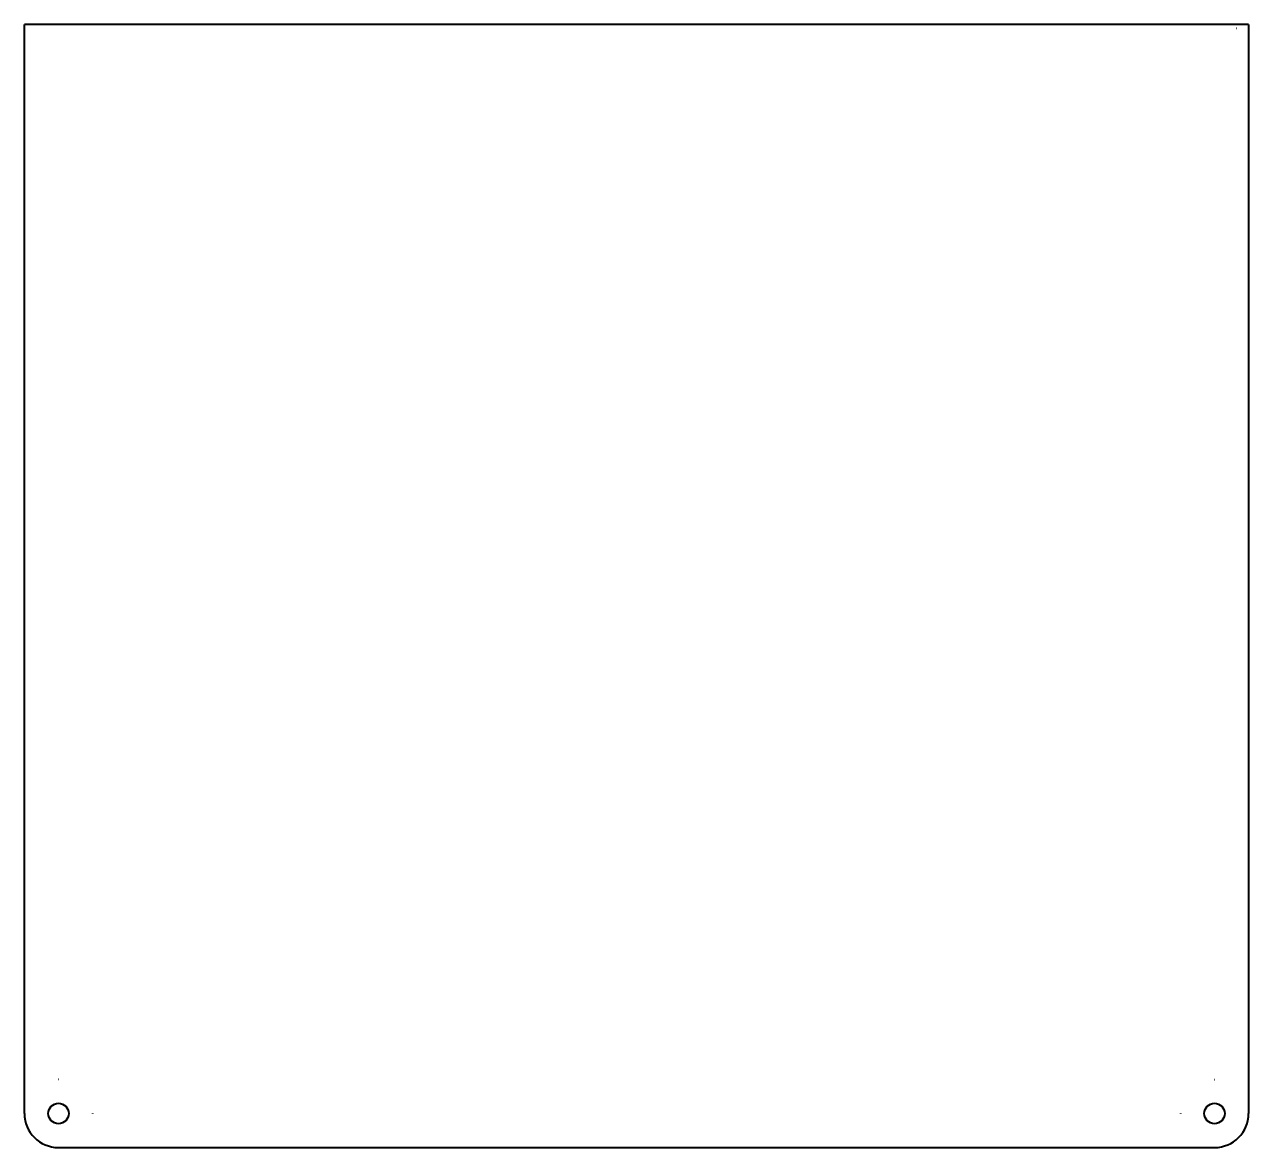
# Model space of a CAD drawing. Header units: inches. Extents: x 0.59 to 7.68, y -8.47 to -1.97.
import ezdxf

# ---------------------------------------------------------------- set-up
doc = ezdxf.new("R2010")
doc.units = ezdxf.units.IN
doc.header["$MEASUREMENT"] = 0
doc.layers.add('ModelSketch_Visible', color=7, linetype='Continuous', lineweight=40)

msp = doc.modelspace()

# ---------------------------------------------------------------- linework, layer by layer
at = {"layer": 'ModelSketch_Visible'}
for p, q in [((0.5911, -8.2704), (0.5911, -1.9672)), ((7.6777, -1.9672), (0.5911, -1.9672)), ((7.6777, -1.9672), (7.6777, -8.2704)), ((7.6071, -1.9878), (7.6084, -1.9878)), ((0.7879, -8.0735), (0.7867, -8.0735)), ((7.4809, -8.0735), (7.4822, -8.0735)), ((0.9848, -8.2704), (0.9848, -8.2717)), ((7.284, -8.2704), (7.284, -8.2717)), ((0.7879, -8.4672), (7.4809, -8.4672))]:
    msp.add_line(p, q, dxfattribs=at)
for centre in [(0.7879, -8.2704), (7.4809, -8.2704)]:
    msp.add_circle(centre, 0.0591, dxfattribs=at)
for centre, start, end in [((0.7879, -8.2704), 180, 270), ((7.4809, -8.2704), 270, 0)]:
    msp.add_arc(centre, 0.1969, start, end, dxfattribs=at)

doc.saveas('drawing.dxf')
